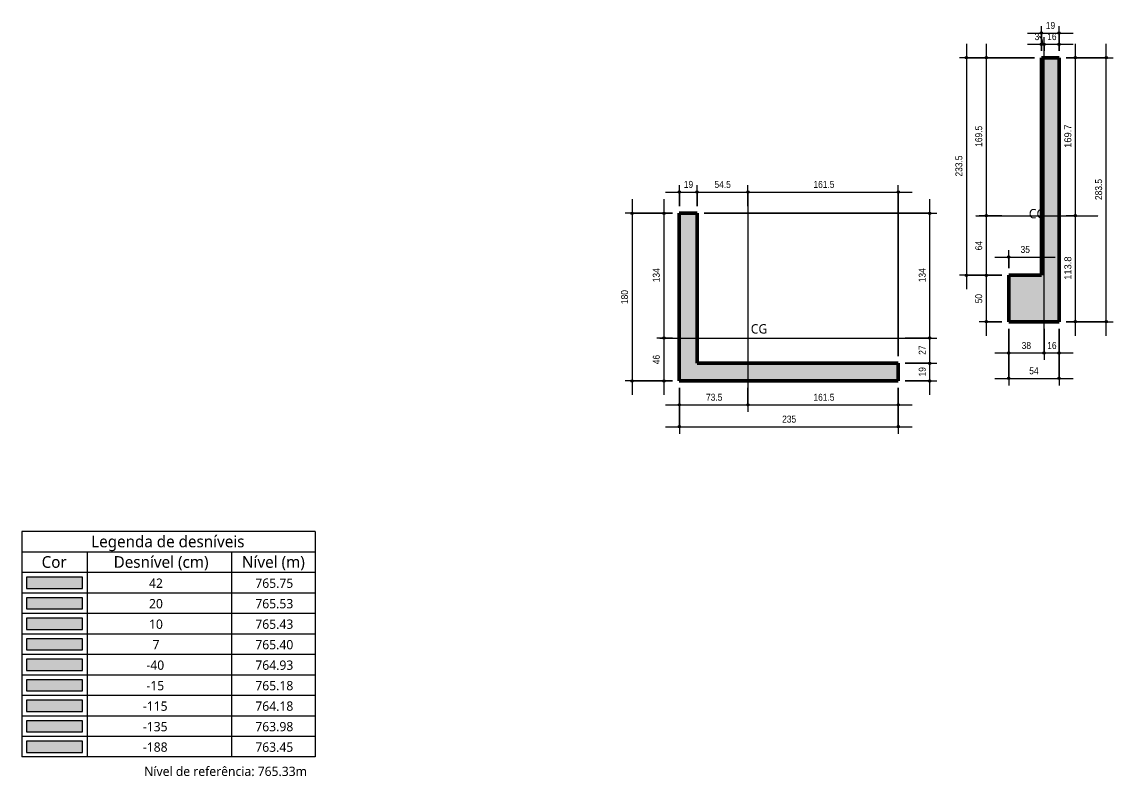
# Model space of a CAD drawing. Header units: centimetres. Extents: x -2136 to 34701, y -1430 to 84208.
# Drawn here: x 25120 to 26291, y -98 to 712 of the extents above; entities that cross this region are included whole.
import ezdxf

# ---------------------------------------------------------------- set-up
doc = ezdxf.new("R2010")
doc.units = ezdxf.units.CM
doc.linetypes.add('Hidden 1_5', pattern=[0.22, 0.15, -0.07])
for name, color, linetype, lineweight in [('A-ANNO-DIMS', 7, 'Continuous', 9), ('A-ANNO-DIMS-50', 7, 'Continuous', 9), ('A-DETL', 7, 'Continuous', 18), ('A-DETL-GENF', 7, 'Continuous', 18), ('A-DETL-IDEN', 7, 'Continuous', 9), ('A-DETL-THIN', 7, 'Continuous', 18), ('G-ANNO-TEXT', 7, 'Continuous', 9), ('S-COLS', 7, 'Continuous', 18)]:
    doc.layers.add(name, color=color, linetype=linetype, lineweight=lineweight)
doc.styles.add('Fira Sans_2', font='FiraSans-Regular.ttf', dxfattribs={"width": 0.9, "height": 7.5})
doc.styles.add('Fira Sans_3', font='FiraSans-Regular.ttf', dxfattribs={"height": 7.5})
doc.styles.add('Gadugi_1', font='gadugi.ttf', dxfattribs={"height": 10})
doc.styles.add('Gadugi_4', font='gadugi.ttf', dxfattribs={"height": 12.5})
doc.dimstyles.new('PED_R80_1_5mm_ACIMA_As_ESQ__DEC_R00', dxfattribs={"dimscale": 30.48, "dimtxt": 10.229846, "dimasz": 0.328084, "dimexe": 0.246063, "dimexo": 0.246063, "dimgap": 0.049213, "dimtad": 1, "dimdec": 1, "dimrnd": 0.1, "dimdsep": 46, "dimtxsty": 'Fira Sans_3', "dimblk1": 'DOTSMALL', "dimblk2": 'DOTSMALL', "dimsah": 1, "dimcen": 0.09, "dimdle": 0.492126, "dimazin": 0, "dimtfac": 1, "dimtdec": 4, "dimtix": 1, "dimtmove": 0, "dimatfit": 3, "dimfxl": 1, "dimtvp": 1, "dimtolj": 1, "dimtzin": 0, "dimarcsym": 2})
doc.dimstyles.new('PED_R80_1_5mm_ACIMA_As_ESQ__R00_1', dxfattribs={"dimscale": 30.48, "dimtxt": 10.229846, "dimasz": 0.328084, "dimexe": 0.246063, "dimexo": 0.246063, "dimgap": 0.049213, "dimtad": 1, "dimdec": 1, "dimrnd": 0.5, "dimdsep": 46, "dimtxsty": 'Fira Sans_2', "dimblk1": 'DOTSMALL', "dimblk2": 'DOTSMALL', "dimsah": 1, "dimcen": 0.09, "dimdle": 0.492126, "dimazin": 0, "dimtfac": 1, "dimtdec": 4, "dimtix": 1, "dimtmove": 1, "dimatfit": 3, "dimfxl": 1, "dimtvp": 1, "dimtolj": 1, "dimtzin": 0, "dimarcsym": 2})
doc.dimstyles.new('PED_R80_1_5mm_ACIMA_As_ESQ__R00_4', dxfattribs={"dimscale": 30.48, "dimtxt": 10.229846, "dimasz": 0.328084, "dimexe": 0.246063, "dimexo": 0.246063, "dimgap": 0.049213, "dimtad": 1, "dimdec": 1, "dimrnd": 0.5, "dimdsep": 46, "dimtxsty": 'Fira Sans_2', "dimblk1": 'DOTSMALL', "dimblk2": 'DOTSMALL', "dimsah": 1, "dimcen": 0.09, "dimdle": 0.492126, "dimazin": 0, "dimtfac": 1, "dimtdec": 4, "dimtix": 1, "dimtmove": 0, "dimatfit": 3, "dimfxl": 1, "dimtvp": 1, "dimtolj": 1, "dimtzin": 0, "dimarcsym": 2})

# ---------------------------------------------------------------- blocks, each defined once
blk = doc.blocks.new('DIMBLOCK719-DT001 K - DETALHE P3')
at = {"layer": 'A-ANNO-DIMS-50', "true_color": 0x000032}
h = blk.add_hatch(color=178, dxfattribs=at)
edge = h.paths.add_edge_path(flags=0)
edge.add_arc((25774.6, 506.8), 1.25, 0, 360)
h = blk.add_hatch(color=178, dxfattribs=at)
edge = h.paths.add_edge_path(flags=0)
edge.add_arc((25774.6, 326.8), 1.25, 0, 360)
at = {"layer": 'A-ANNO-DIMS-50', "color": 178, "true_color": 0x000032}
for p, q in [((25774.6, 521.8), (25774.6, 311.8)), ((25817.8, 506.8), (25767.1, 506.8)), ((25774.6, 506.8), (25817.8, 506.8)), ((25817.8, 326.8), (25767.1, 326.8)), ((25774.6, 326.8), (25817.8, 326.8))]:
    blk.add_line(p, q, dxfattribs=at)
for centre in [(25774.6, 506.8), (25774.6, 326.8)]:
    blk.add_circle(centre, 1.25, dxfattribs=at)
at = {"layer": 'A-ANNO-DIMS-50', "color": 0, "insert": (25762.7, 409.3), "char_height": 7.5, "width": 17.784, "attachment_point": 1, "rotation": 90, "line_spacing_factor": 1.049215, "style": 'Fira Sans_2'}
blk.add_mtext('180', dxfattribs=at)
blk = doc.blocks.new('_DotSmall')
at = {"color": 0, "linetype": 'ByBlock', "const_width": 0.5}
blk.add_lwpolyline([(-0.0625, 0, 1), (0.0625, 0, 1)], format="xyb", close=True, dxfattribs=at)
blk = doc.blocks.new('DIMBLOCK720-DT001 K - DETALHE P3')
at = {"layer": 'A-ANNO-DIMS-50', "true_color": 0x000032}
h = blk.add_hatch(color=178, dxfattribs=at)
edge = h.paths.add_edge_path(flags=0)
edge.add_arc((25808.7, 506.8), 1.25, 0, 360)
h = blk.add_hatch(color=178, dxfattribs=at)
edge = h.paths.add_edge_path(flags=0)
edge.add_arc((25808.7, 372.8), 1.25, 0, 360)
at = {"layer": 'A-ANNO-DIMS-50', "color": 178, "true_color": 0x000032}
for p, q in [((25808.7, 521.8), (25808.7, 372.8)), ((25817.8, 506.8), (25801.2, 506.8)), ((25808.7, 506.8), (25817.8, 506.8)), ((25817.8, 372.8), (25801.2, 372.8)), ((25808.7, 372.8), (25817.8, 372.8))]:
    blk.add_line(p, q, dxfattribs=at)
for centre in [(25808.7, 506.8), (25808.7, 372.8)]:
    blk.add_circle(centre, 1.25, dxfattribs=at)
at = {"layer": 'A-ANNO-DIMS-50', "color": 0, "insert": (25796.8, 432.7), "char_height": 7.5, "width": 16.997, "attachment_point": 1, "rotation": 90, "line_spacing_factor": 1.049215, "style": 'Fira Sans_2'}
blk.add_mtext('134', dxfattribs=at)
blk = doc.blocks.new('DIMBLOCK721-DT001 K - DETALHE P3')
at = {"layer": 'A-ANNO-DIMS-50', "true_color": 0x000032}
h = blk.add_hatch(color=178, dxfattribs=at)
edge = h.paths.add_edge_path(flags=0)
edge.add_arc((25808.7, 372.8), 1.25, 0, 360)
h = blk.add_hatch(color=178, dxfattribs=at)
edge = h.paths.add_edge_path(flags=0)
edge.add_arc((25808.7, 326.8), 1.25, 0, 360)
at = {"layer": 'A-ANNO-DIMS-50', "color": 178, "true_color": 0x000032}
for p, q in [((25817.8, 372.8), (25801.2, 372.8)), ((25808.7, 372.8), (25808.7, 311.8)), ((25808.7, 372.8), (25817.8, 372.8)), ((25817.8, 326.8), (25801.2, 326.8)), ((25808.7, 326.8), (25817.8, 326.8))]:
    blk.add_line(p, q, dxfattribs=at)
for centre in [(25808.7, 372.8), (25808.7, 326.8)]:
    blk.add_circle(centre, 1.25, dxfattribs=at)
at = {"layer": 'A-ANNO-DIMS-50', "color": 0, "insert": (25796.8, 344.7), "char_height": 7.5, "width": 12.276, "attachment_point": 1, "rotation": 90, "line_spacing_factor": 1.049215, "style": 'Fira Sans_2'}
blk.add_mtext('46', dxfattribs=at)
blk = doc.blocks.new('DIMBLOCK722-DT001 K - DETALHE P3')
at = {"layer": 'A-ANNO-DIMS-50', "true_color": 0x000032}
h = blk.add_hatch(color=178, dxfattribs=at)
edge = h.paths.add_edge_path(flags=0)
edge.add_arc((25825.3, 277.6), 1.25, 0, 360)
h = blk.add_hatch(color=178, dxfattribs=at)
edge = h.paths.add_edge_path(flags=0)
edge.add_arc((26060.3, 277.6), 1.25, 0, 360)
at = {"layer": 'A-ANNO-DIMS-50', "color": 178, "true_color": 0x000032}
for p, q in [((25825.3, 319.3), (25825.3, 270.1)), ((25825.3, 277.6), (25825.3, 319.3)), ((26060.3, 319.3), (26060.3, 270.1)), ((26060.3, 277.6), (26060.3, 319.3)), ((25810.3, 277.6), (26075.3, 277.6))]:
    blk.add_line(p, q, dxfattribs=at)
for centre in [(25825.3, 277.6), (26060.3, 277.6)]:
    blk.add_circle(centre, 1.25, dxfattribs=at)
at = {"layer": 'A-ANNO-DIMS-50', "color": 0, "insert": (25935.6, 289.5), "char_height": 7.5, "width": 17.312, "attachment_point": 1, "line_spacing_factor": 1.049215, "style": 'Fira Sans_2'}
blk.add_mtext('235', dxfattribs=at)
blk = doc.blocks.new('DIMBLOCK723-DT001 K - DETALHE P3')
at = {"layer": 'A-ANNO-DIMS-50', "true_color": 0x000032}
h = blk.add_hatch(color=178, dxfattribs=at)
edge = h.paths.add_edge_path(flags=0)
edge.add_arc((25825.3, 301.1), 1.25, 0, 360)
h = blk.add_hatch(color=178, dxfattribs=at)
edge = h.paths.add_edge_path(flags=0)
edge.add_arc((25898.9, 301.1), 1.25, 0, 360)
at = {"layer": 'A-ANNO-DIMS-50', "color": 178, "true_color": 0x000032}
for p, q in [((25825.3, 319.3), (25825.3, 293.6)), ((25825.3, 301.1), (25825.3, 319.3)), ((25898.9, 319.3), (25898.9, 293.6)), ((25898.9, 301.1), (25898.9, 319.3)), ((25810.3, 301.1), (25898.9, 301.1))]:
    blk.add_line(p, q, dxfattribs=at)
for centre in [(25825.3, 301.1), (25898.9, 301.1)]:
    blk.add_circle(centre, 1.25, dxfattribs=at)
at = {"layer": 'A-ANNO-DIMS-50', "color": 0, "insert": (25853.9, 313), "char_height": 7.5, "width": 19.673, "attachment_point": 1, "line_spacing_factor": 1.049215, "style": 'Fira Sans_2'}
blk.add_mtext('73.5', dxfattribs=at)
blk = doc.blocks.new('DIMBLOCK724-DT001 K - DETALHE P3')
at = {"layer": 'A-ANNO-DIMS-50', "true_color": 0x000032}
h = blk.add_hatch(color=178, dxfattribs=at)
edge = h.paths.add_edge_path(flags=0)
edge.add_arc((25898.9, 301.1), 1.25, 0, 360)
h = blk.add_hatch(color=178, dxfattribs=at)
edge = h.paths.add_edge_path(flags=0)
edge.add_arc((26060.3, 301.1), 1.25, 0, 360)
at = {"layer": 'A-ANNO-DIMS-50', "color": 178, "true_color": 0x000032}
for p, q in [((25898.9, 319.3), (25898.9, 293.6)), ((25898.9, 301.1), (25898.9, 319.3)), ((26060.3, 319.3), (26060.3, 293.6)), ((26060.3, 301.1), (26060.3, 319.3)), ((25898.9, 301.1), (26075.3, 301.1))]:
    blk.add_line(p, q, dxfattribs=at)
for centre in [(25898.9, 301.1), (26060.3, 301.1)]:
    blk.add_circle(centre, 1.25, dxfattribs=at)
at = {"layer": 'A-ANNO-DIMS-50', "color": 0, "insert": (25969.2, 313), "char_height": 7.5, "width": 24.866, "attachment_point": 1, "line_spacing_factor": 1.049215, "style": 'Fira Sans_2'}
blk.add_mtext('161.5', dxfattribs=at)
blk = doc.blocks.new('DIMBLOCK725-DT001 K - DETALHE P3')
at = {"layer": 'A-ANNO-DIMS-50', "true_color": 0x000032}
h = blk.add_hatch(color=178, dxfattribs=at)
edge = h.paths.add_edge_path(flags=0)
edge.add_arc((25825.3, 529.6), 1.25, 0, 360)
h = blk.add_hatch(color=178, dxfattribs=at)
edge = h.paths.add_edge_path(flags=0)
edge.add_arc((25844.3, 529.6), 1.25, 0, 360)
at = {"layer": 'A-ANNO-DIMS-50', "color": 178, "true_color": 0x000032}
for p, q in [((25810.3, 529.6), (25844.3, 529.6)), ((25825.3, 514.3), (25825.3, 537.1)), ((25825.3, 529.6), (25825.3, 514.3)), ((25844.3, 514.3), (25844.3, 537.1)), ((25844.3, 529.6), (25844.3, 514.3))]:
    blk.add_line(p, q, dxfattribs=at)
for centre in [(25825.3, 529.6), (25844.3, 529.6)]:
    blk.add_circle(centre, 1.25, dxfattribs=at)
at = {"layer": 'A-ANNO-DIMS-50', "color": 0, "insert": (25830.1, 541.5), "char_height": 7.5, "width": 11.174, "attachment_point": 1, "line_spacing_factor": 1.049215, "style": 'Fira Sans_2'}
blk.add_mtext('19', dxfattribs=at)
blk = doc.blocks.new('DIMBLOCK726-DT001 K - DETALHE P3')
at = {"layer": 'A-ANNO-DIMS-50', "true_color": 0x000032}
h = blk.add_hatch(color=178, dxfattribs=at)
edge = h.paths.add_edge_path(flags=0)
edge.add_arc((25844.3, 529.6), 1.25, 0, 360)
h = blk.add_hatch(color=178, dxfattribs=at)
edge = h.paths.add_edge_path(flags=0)
edge.add_arc((25898.9, 529.6), 1.25, 0, 360)
at = {"layer": 'A-ANNO-DIMS-50', "color": 178, "true_color": 0x000032}
for p, q in [((25844.3, 514.3), (25844.3, 537.1)), ((25844.3, 529.6), (25898.9, 529.6)), ((25844.3, 529.6), (25844.3, 514.3)), ((25898.9, 514.3), (25898.9, 537.1)), ((25898.9, 529.6), (25898.9, 514.3))]:
    blk.add_line(p, q, dxfattribs=at)
for centre in [(25844.3, 529.6), (25898.9, 529.6)]:
    blk.add_circle(centre, 1.25, dxfattribs=at)
at = {"layer": 'A-ANNO-DIMS-50', "color": 0, "insert": (25863, 541.5), "char_height": 7.5, "width": 20.617, "attachment_point": 1, "line_spacing_factor": 1.049215, "style": 'Fira Sans_2'}
blk.add_mtext('54.5', dxfattribs=at)
blk = doc.blocks.new('DIMBLOCK727-DT001 K - DETALHE P3')
at = {"layer": 'A-ANNO-DIMS-50', "true_color": 0x000032}
h = blk.add_hatch(color=178, dxfattribs=at)
edge = h.paths.add_edge_path(flags=0)
edge.add_arc((25898.9, 529.6), 1.25, 0, 360)
h = blk.add_hatch(color=178, dxfattribs=at)
edge = h.paths.add_edge_path(flags=0)
edge.add_arc((26060.3, 529.6), 1.25, 0, 360)
at = {"layer": 'A-ANNO-DIMS-50', "color": 178, "true_color": 0x000032}
for p, q in [((25898.9, 514.3), (25898.9, 537.1)), ((25898.9, 529.6), (26075.3, 529.6)), ((25898.9, 529.6), (25898.9, 514.3)), ((26060.3, 353.3), (26060.3, 537.1)), ((26060.3, 529.6), (26060.3, 353.3))]:
    blk.add_line(p, q, dxfattribs=at)
for centre in [(25898.9, 529.6), (26060.3, 529.6)]:
    blk.add_circle(centre, 1.25, dxfattribs=at)
at = {"layer": 'A-ANNO-DIMS-50', "color": 0, "insert": (25969.2, 541.5), "char_height": 7.5, "width": 24.866, "attachment_point": 1, "line_spacing_factor": 1.049215, "style": 'Fira Sans_2'}
blk.add_mtext('161.5', dxfattribs=at)
blk = doc.blocks.new('DIMBLOCK728-DT001 K - DETALHE P3')
at = {"layer": 'A-ANNO-DIMS-50', "true_color": 0x000032}
h = blk.add_hatch(color=178, dxfattribs=at)
edge = h.paths.add_edge_path(flags=0)
edge.add_arc((26094.1, 345.8), 1.25, 0, 360)
h = blk.add_hatch(color=178, dxfattribs=at)
edge = h.paths.add_edge_path(flags=0)
edge.add_arc((26094.1, 326.8), 1.25, 0, 360)
at = {"layer": 'A-ANNO-DIMS-50', "color": 178, "true_color": 0x000032}
for p, q in [((26067.8, 345.8), (26101.6, 345.8)), ((26094.1, 345.8), (26067.8, 345.8)), ((26094.1, 311.8), (26094.1, 345.8)), ((26067.8, 326.8), (26101.6, 326.8)), ((26094.1, 326.8), (26067.8, 326.8))]:
    blk.add_line(p, q, dxfattribs=at)
for centre in [(26094.1, 345.8), (26094.1, 326.8)]:
    blk.add_circle(centre, 1.25, dxfattribs=at)
at = {"layer": 'A-ANNO-DIMS-50', "color": 0, "insert": (26082.2, 331.6), "char_height": 7.5, "width": 11.174, "attachment_point": 1, "rotation": 90, "line_spacing_factor": 1.049215, "style": 'Fira Sans_2'}
blk.add_mtext('19', dxfattribs=at)
blk = doc.blocks.new('DIMBLOCK729-DT001 K - DETALHE P3')
at = {"layer": 'A-ANNO-DIMS-50', "true_color": 0x000032}
h = blk.add_hatch(color=178, dxfattribs=at)
edge = h.paths.add_edge_path(flags=0)
edge.add_arc((26094.1, 372.8), 1.25, 0, 360)
h = blk.add_hatch(color=178, dxfattribs=at)
edge = h.paths.add_edge_path(flags=0)
edge.add_arc((26094.1, 345.8), 1.25, 0, 360)
at = {"layer": 'A-ANNO-DIMS-50', "color": 178, "true_color": 0x000032}
for p, q in [((26067.8, 372.8), (26101.6, 372.8)), ((26094.1, 372.8), (26067.8, 372.8)), ((26094.1, 345.8), (26094.1, 372.8)), ((26067.8, 345.8), (26101.6, 345.8)), ((26094.1, 345.8), (26067.8, 345.8))]:
    blk.add_line(p, q, dxfattribs=at)
for centre in [(26094.1, 372.8), (26094.1, 345.8)]:
    blk.add_circle(centre, 1.25, dxfattribs=at)
at = {"layer": 'A-ANNO-DIMS-50', "color": 0, "insert": (26082.2, 354.8), "char_height": 7.5, "width": 10.859, "attachment_point": 1, "rotation": 90, "line_spacing_factor": 1.049215, "style": 'Fira Sans_2'}
blk.add_mtext('27', dxfattribs=at)
blk = doc.blocks.new('DIMBLOCK730-DT001 K - DETALHE P3')
at = {"layer": 'A-ANNO-DIMS-50', "true_color": 0x000032}
h = blk.add_hatch(color=178, dxfattribs=at)
edge = h.paths.add_edge_path(flags=0)
edge.add_arc((26094.1, 506.8), 1.25, 0, 360)
h = blk.add_hatch(color=178, dxfattribs=at)
edge = h.paths.add_edge_path(flags=0)
edge.add_arc((26094.1, 372.8), 1.25, 0, 360)
at = {"layer": 'A-ANNO-DIMS-50', "color": 178, "true_color": 0x000032}
for p, q in [((26094.1, 372.8), (26094.1, 521.8)), ((25851.8, 506.8), (26101.6, 506.8)), ((26094.1, 506.8), (25851.8, 506.8)), ((26067.8, 372.8), (26101.6, 372.8)), ((26094.1, 372.8), (26067.8, 372.8))]:
    blk.add_line(p, q, dxfattribs=at)
for centre in [(26094.1, 506.8), (26094.1, 372.8)]:
    blk.add_circle(centre, 1.25, dxfattribs=at)
at = {"layer": 'A-ANNO-DIMS-50', "color": 0, "insert": (26082.2, 432.7), "char_height": 7.5, "width": 16.997, "attachment_point": 1, "rotation": 90, "line_spacing_factor": 1.049215, "style": 'Fira Sans_2'}
blk.add_mtext('134', dxfattribs=at)
blk = doc.blocks.new('DIMBLOCK731-DT002 K - DETALHE P4')
at = {"layer": 'A-ANNO-DIMS-50', "true_color": 0x000032}
h = blk.add_hatch(color=178, dxfattribs=at)
edge = h.paths.add_edge_path(flags=0)
edge.add_arc((26178.8, 329.5), 1.25, 0, 360)
h = blk.add_hatch(color=178, dxfattribs=at)
edge = h.paths.add_edge_path(flags=0)
edge.add_arc((26232.8, 329.5), 1.25, 0, 360)
at = {"layer": 'A-ANNO-DIMS-50', "color": 178, "true_color": 0x000032}
for p, q in [((26178.8, 382.8), (26178.8, 322)), ((26178.8, 329.5), (26178.8, 382.8)), ((26232.8, 382.8), (26232.8, 322)), ((26232.8, 329.5), (26232.8, 382.8)), ((26163.8, 329.5), (26247.8, 329.5))]:
    blk.add_line(p, q, dxfattribs=at)
for centre in [(26178.8, 329.5), (26232.8, 329.5)]:
    blk.add_circle(centre, 1.25, dxfattribs=at)
at = {"layer": 'A-ANNO-DIMS-50', "color": 0, "insert": (26200.8, 341.4), "char_height": 7.5, "width": 11.961, "attachment_point": 1, "line_spacing_factor": 1.049215, "style": 'Fira Sans_2'}
blk.add_mtext('54', dxfattribs=at)
blk = doc.blocks.new('DIMBLOCK732-DT002 K - DETALHE P4')
at = {"layer": 'A-ANNO-DIMS-50', "true_color": 0x000032}
h = blk.add_hatch(color=178, dxfattribs=at)
edge = h.paths.add_edge_path(flags=0)
edge.add_arc((26178.8, 356.8), 1.25, 0, 360)
h = blk.add_hatch(color=178, dxfattribs=at)
edge = h.paths.add_edge_path(flags=0)
edge.add_arc((26216.7, 356.8), 1.25, 0, 360)
at = {"layer": 'A-ANNO-DIMS-50', "color": 178, "true_color": 0x000032}
for p, q in [((26178.8, 382.8), (26178.8, 349.3)), ((26178.8, 356.8), (26178.8, 382.8)), ((26216.7, 382.8), (26216.7, 349.3)), ((26216.7, 356.8), (26216.7, 382.8)), ((26163.8, 356.8), (26216.7, 356.8))]:
    blk.add_line(p, q, dxfattribs=at)
for centre in [(26178.8, 356.8), (26216.7, 356.8)]:
    blk.add_circle(centre, 1.25, dxfattribs=at)
at = {"layer": 'A-ANNO-DIMS-50', "color": 0, "insert": (26192.7, 368.6), "char_height": 7.5, "width": 12.118, "attachment_point": 1, "line_spacing_factor": 1.049215, "style": 'Fira Sans_2'}
blk.add_mtext('38', dxfattribs=at)
blk = doc.blocks.new('DIMBLOCK733-DT002 K - DETALHE P4')
at = {"layer": 'A-ANNO-DIMS-50', "true_color": 0x000032}
h = blk.add_hatch(color=178, dxfattribs=at)
edge = h.paths.add_edge_path(flags=0)
edge.add_arc((26216.7, 356.8), 1.25, 0, 360)
h = blk.add_hatch(color=178, dxfattribs=at)
edge = h.paths.add_edge_path(flags=0)
edge.add_arc((26232.8, 356.8), 1.25, 0, 360)
at = {"layer": 'A-ANNO-DIMS-50', "color": 178, "true_color": 0x000032}
for p, q in [((26216.7, 382.8), (26216.7, 349.3)), ((26216.7, 356.8), (26216.7, 382.8)), ((26232.8, 382.8), (26232.8, 349.3)), ((26232.8, 356.8), (26232.8, 382.8)), ((26216.7, 356.8), (26247.8, 356.8))]:
    blk.add_line(p, q, dxfattribs=at)
for centre in [(26216.7, 356.8), (26232.8, 356.8)]:
    blk.add_circle(centre, 1.25, dxfattribs=at)
at = {"layer": 'A-ANNO-DIMS-50', "color": 0, "insert": (26220.1, 368.6), "char_height": 7.5, "width": 11.174, "attachment_point": 1, "line_spacing_factor": 1.049215, "style": 'Fira Sans_2'}
blk.add_mtext('16', dxfattribs=at)
blk = doc.blocks.new('DIMBLOCK734-DT002 K - DETALHE P4')
at = {"layer": 'A-ANNO-DIMS-50', "true_color": 0x000032}
h = blk.add_hatch(color=178, dxfattribs=at)
edge = h.paths.add_edge_path(flags=0)
edge.add_arc((26283.4, 673.8), 1.25, 0, 360)
h = blk.add_hatch(color=178, dxfattribs=at)
edge = h.paths.add_edge_path(flags=0)
edge.add_arc((26283.4, 390.3), 1.25, 0, 360)
at = {"layer": 'A-ANNO-DIMS-50', "color": 178, "true_color": 0x000032}
for p, q in [((26283.4, 375.3), (26283.4, 688.8)), ((26240.3, 673.8), (26290.9, 673.8)), ((26283.4, 673.8), (26240.3, 673.8)), ((26240.3, 390.3), (26290.9, 390.3)), ((26283.4, 390.3), (26240.3, 390.3))]:
    blk.add_line(p, q, dxfattribs=at)
for centre in [(26283.4, 673.8), (26283.4, 390.3)]:
    blk.add_circle(centre, 1.25, dxfattribs=at)
at = {"layer": 'A-ANNO-DIMS-50', "color": 0, "insert": (26271.5, 521), "char_height": 7.5, "width": 26.44, "attachment_point": 1, "rotation": 90, "line_spacing_factor": 1.049215, "style": 'Fira Sans_2'}
blk.add_mtext('283.5', dxfattribs=at)
blk = doc.blocks.new('DIMBLOCK735-DT002 K - DETALHE P4')
at = {"layer": 'A-ANNO-DIMS-50'}
h = blk.add_hatch(color=256, dxfattribs=at)
edge = h.paths.add_edge_path(flags=0)
edge.add_arc((26250.4, 504.1), 1.25, 0, 360)
h = blk.add_hatch(color=256, dxfattribs=at)
edge = h.paths.add_edge_path(flags=0)
edge.add_arc((26250.4, 390.3), 1.25, 0, 360)
for p, q in [((26240.3, 504.1), (26257.9, 504.1)), ((26250.4, 504.1), (26240.3, 504.1)), ((26250.4, 375.3), (26250.4, 504.1)), ((26240.3, 390.3), (26257.9, 390.3)), ((26250.4, 390.3), (26240.3, 390.3))]:
    blk.add_line(p, q, dxfattribs=at)
for centre in [(26250.4, 504.1), (26250.4, 390.3)]:
    blk.add_circle(centre, 1.25, dxfattribs=at)
at = {"layer": 'A-ANNO-DIMS-50', "color": 0, "insert": (26238.5, 435.3), "char_height": 7.5, "width": 28.329, "attachment_point": 1, "rotation": 90, "line_spacing_factor": 1.049215, "style": 'Fira Sans_3'}
blk.add_mtext('113.8', dxfattribs=at)
blk = doc.blocks.new('DIMBLOCK736-DT002 K - DETALHE P4')
at = {"layer": 'A-ANNO-DIMS-50'}
h = blk.add_hatch(color=256, dxfattribs=at)
edge = h.paths.add_edge_path(flags=0)
edge.add_arc((26250.4, 673.8), 1.25, 0, 360)
h = blk.add_hatch(color=256, dxfattribs=at)
edge = h.paths.add_edge_path(flags=0)
edge.add_arc((26250.4, 504.1), 1.25, 0, 360)
for p, q in [((26250.4, 504.1), (26250.4, 688.8)), ((26240.3, 673.8), (26257.9, 673.8)), ((26250.4, 673.8), (26240.3, 673.8)), ((26240.3, 504.1), (26257.9, 504.1)), ((26250.4, 504.1), (26240.3, 504.1))]:
    blk.add_line(p, q, dxfattribs=at)
for centre in [(26250.4, 673.8), (26250.4, 504.1)]:
    blk.add_circle(centre, 1.25, dxfattribs=at)
at = {"layer": 'A-ANNO-DIMS-50', "color": 0, "insert": (26238.5, 577), "char_height": 7.5, "width": 28.486, "attachment_point": 1, "rotation": 90, "line_spacing_factor": 1.049215, "style": 'Fira Sans_3'}
blk.add_mtext('169.7', dxfattribs=at)
blk = doc.blocks.new('DIMBLOCK737-DT002 K - DETALHE P4')
at = {"layer": 'A-ANNO-DIMS-50', "true_color": 0x000032}
h = blk.add_hatch(color=178, dxfattribs=at)
edge = h.paths.add_edge_path(flags=0)
edge.add_arc((26154.7, 673.8), 1.25, 0, 360)
h = blk.add_hatch(color=178, dxfattribs=at)
edge = h.paths.add_edge_path(flags=0)
edge.add_arc((26154.7, 504.1), 1.25, 0, 360)
at = {"layer": 'A-ANNO-DIMS-50', "color": 178, "true_color": 0x000032}
for p, q in [((26154.7, 688.8), (26154.7, 504.1)), ((26206.3, 673.8), (26147.2, 673.8)), ((26154.7, 673.8), (26206.3, 673.8)), ((26171.3, 504.1), (26147.2, 504.1)), ((26154.7, 504.1), (26171.3, 504.1))]:
    blk.add_line(p, q, dxfattribs=at)
for centre in [(26154.7, 673.8), (26154.7, 504.1)]:
    blk.add_circle(centre, 1.25, dxfattribs=at)
at = {"layer": 'A-ANNO-DIMS-50', "color": 0, "insert": (26142.8, 578.1), "char_height": 7.5, "width": 25.968, "attachment_point": 1, "rotation": 90, "line_spacing_factor": 1.049215, "style": 'Fira Sans_2'}
blk.add_mtext('169.5', dxfattribs=at)
blk = doc.blocks.new('DIMBLOCK738-DT002 K - DETALHE P4')
at = {"layer": 'A-ANNO-DIMS-50', "true_color": 0x000032}
h = blk.add_hatch(color=178, dxfattribs=at)
edge = h.paths.add_edge_path(flags=0)
edge.add_arc((26154.7, 504.1), 1.25, 0, 360)
h = blk.add_hatch(color=178, dxfattribs=at)
edge = h.paths.add_edge_path(flags=0)
edge.add_arc((26154.7, 440.3), 1.25, 0, 360)
at = {"layer": 'A-ANNO-DIMS-50', "color": 178, "true_color": 0x000032}
for p, q in [((26171.3, 504.1), (26147.2, 504.1)), ((26154.7, 504.1), (26154.7, 440.3)), ((26154.7, 504.1), (26171.3, 504.1)), ((26171.3, 440.3), (26147.2, 440.3)), ((26154.7, 440.3), (26171.3, 440.3))]:
    blk.add_line(p, q, dxfattribs=at)
for centre in [(26154.7, 504.1), (26154.7, 440.3)]:
    blk.add_circle(centre, 1.25, dxfattribs=at)
at = {"layer": 'A-ANNO-DIMS-50', "color": 0, "insert": (26142.8, 467), "char_height": 7.5, "width": 12.276, "attachment_point": 1, "rotation": 90, "line_spacing_factor": 1.049215, "style": 'Fira Sans_2'}
blk.add_mtext('64', dxfattribs=at)
blk = doc.blocks.new('DIMBLOCK739-DT002 K - DETALHE P4')
at = {"layer": 'A-ANNO-DIMS-50', "true_color": 0x000032}
h = blk.add_hatch(color=178, dxfattribs=at)
edge = h.paths.add_edge_path(flags=0)
edge.add_arc((26154.7, 440.3), 1.25, 0, 360)
h = blk.add_hatch(color=178, dxfattribs=at)
edge = h.paths.add_edge_path(flags=0)
edge.add_arc((26154.7, 390.3), 1.25, 0, 360)
at = {"layer": 'A-ANNO-DIMS-50', "color": 178, "true_color": 0x000032}
for p, q in [((26171.3, 440.3), (26147.2, 440.3)), ((26154.7, 440.3), (26154.7, 375.3)), ((26154.7, 440.3), (26171.3, 440.3)), ((26171.3, 390.3), (26147.2, 390.3)), ((26154.7, 390.3), (26171.3, 390.3))]:
    blk.add_line(p, q, dxfattribs=at)
for centre in [(26154.7, 440.3), (26154.7, 390.3)]:
    blk.add_circle(centre, 1.25, dxfattribs=at)
at = {"layer": 'A-ANNO-DIMS-50', "color": 0, "insert": (26142.8, 410.1), "char_height": 7.5, "width": 12.276, "attachment_point": 1, "rotation": 90, "line_spacing_factor": 1.049215, "style": 'Fira Sans_2'}
blk.add_mtext('50', dxfattribs=at)
blk = doc.blocks.new('DIMBLOCK740-DT002 K - DETALHE P4')
at = {"layer": 'A-ANNO-DIMS-50', "true_color": 0x000032}
h = blk.add_hatch(color=178, dxfattribs=at)
edge = h.paths.add_edge_path(flags=0)
edge.add_arc((26213.8, 688.3), 1.25, 0, 360)
h = blk.add_hatch(color=178, dxfattribs=at)
edge = h.paths.add_edge_path(flags=0)
edge.add_arc((26216.7, 688.3), 1.25, 0, 360)
at = {"layer": 'A-ANNO-DIMS-50', "color": 178, "true_color": 0x000032}
for p, q in [((26213.8, 681.3), (26213.8, 695.8)), ((26216.7, 681.3), (26216.7, 695.8)), ((26198.8, 688.3), (26216.7, 688.3)), ((26213.8, 688.3), (26213.8, 681.3)), ((26216.7, 688.3), (26216.7, 681.3))]:
    blk.add_line(p, q, dxfattribs=at)
for centre in [(26213.8, 688.3), (26216.7, 688.3)]:
    blk.add_circle(centre, 1.25, dxfattribs=at)
blk.add_ellipse((26211.5, 688.3), major_axis=(0, 8.06), ratio=0.468645, start_param=4.712389, end_param=6.283185, dxfattribs=at)
at = {"layer": 'A-ANNO-DIMS-50', "color": 0, "insert": (26206.6, 700.2), "char_height": 7.5, "width": 5.823, "attachment_point": 1, "line_spacing_factor": 1.049215, "style": 'Fira Sans_2'}
blk.add_mtext('3', dxfattribs=at)
blk = doc.blocks.new('DIMBLOCK741-DT002 K - DETALHE P4')
at = {"layer": 'A-ANNO-DIMS-50', "true_color": 0x000032}
h = blk.add_hatch(color=178, dxfattribs=at)
edge = h.paths.add_edge_path(flags=0)
edge.add_arc((26216.7, 688.3), 1.25, 0, 360)
h = blk.add_hatch(color=178, dxfattribs=at)
edge = h.paths.add_edge_path(flags=0)
edge.add_arc((26232.8, 688.3), 1.25, 0, 360)
at = {"layer": 'A-ANNO-DIMS-50', "color": 178, "true_color": 0x000032}
for p, q in [((26216.7, 681.3), (26216.7, 695.8)), ((26232.8, 681.3), (26232.8, 695.8)), ((26216.7, 688.3), (26247.8, 688.3)), ((26216.7, 688.3), (26216.7, 681.3)), ((26232.8, 688.3), (26232.8, 681.3))]:
    blk.add_line(p, q, dxfattribs=at)
for centre in [(26216.7, 688.3), (26232.8, 688.3)]:
    blk.add_circle(centre, 1.25, dxfattribs=at)
at = {"layer": 'A-ANNO-DIMS-50', "color": 0, "insert": (26220.1, 700.2), "char_height": 7.5, "width": 11.174, "attachment_point": 1, "line_spacing_factor": 1.049215, "style": 'Fira Sans_2'}
blk.add_mtext('16', dxfattribs=at)
blk = doc.blocks.new('DIMBLOCK742-DT002 K - DETALHE P4')
at = {"layer": 'A-ANNO-DIMS-50', "true_color": 0x000032}
h = blk.add_hatch(color=178, dxfattribs=at)
edge = h.paths.add_edge_path(flags=0)
edge.add_arc((26213.8, 700.3), 1.25, 0, 360)
h = blk.add_hatch(color=178, dxfattribs=at)
edge = h.paths.add_edge_path(flags=0)
edge.add_arc((26232.8, 700.3), 1.25, 0, 360)
at = {"layer": 'A-ANNO-DIMS-50', "color": 178, "true_color": 0x000032}
for p, q in [((26213.8, 681.3), (26213.8, 707.8)), ((26232.8, 681.3), (26232.8, 707.8)), ((26198.8, 700.3), (26247.8, 700.3)), ((26213.8, 700.3), (26213.8, 681.3)), ((26232.8, 700.3), (26232.8, 681.3))]:
    blk.add_line(p, q, dxfattribs=at)
for centre in [(26213.8, 700.3), (26232.8, 700.3)]:
    blk.add_circle(centre, 1.25, dxfattribs=at)
at = {"layer": 'A-ANNO-DIMS-50', "color": 0, "insert": (26218.6, 712.2), "char_height": 7.5, "width": 11.174, "attachment_point": 1, "line_spacing_factor": 1.049215, "style": 'Fira Sans_2'}
blk.add_mtext('19', dxfattribs=at)
blk = doc.blocks.new('DIMBLOCK743-DT002 K - DETALHE P4')
at = {"layer": 'A-ANNO-DIMS-50', "true_color": 0x000032}
h = blk.add_hatch(color=178, dxfattribs=at)
edge = h.paths.add_edge_path(flags=0)
edge.add_arc((26178.8, 459.8), 1.25, 0, 360)
h = blk.add_hatch(color=178, dxfattribs=at)
edge = h.paths.add_edge_path(flags=0)
edge.add_arc((26213.8, 459.8), 1.25, 0, 360)
at = {"layer": 'A-ANNO-DIMS-50', "color": 178, "true_color": 0x000032}
for p, q in [((26163.8, 459.8), (26228.8, 459.8)), ((26178.8, 447.8), (26178.8, 467.3)), ((26178.8, 459.8), (26178.8, 447.8)), ((26213.8, 454.1), (26213.8, 467.3)), ((26213.8, 459.8), (26213.8, 454.1))]:
    blk.add_line(p, q, dxfattribs=at)
for centre in [(26178.8, 459.8), (26213.8, 459.8)]:
    blk.add_circle(centre, 1.25, dxfattribs=at)
at = {"layer": 'A-ANNO-DIMS-50', "color": 0, "insert": (26191.5, 471.7), "char_height": 7.5, "width": 11.646, "attachment_point": 1, "line_spacing_factor": 1.049215, "style": 'Fira Sans_2'}
blk.add_mtext('35', dxfattribs=at)
blk = doc.blocks.new('DIMBLOCK744-DT002 K - DETALHE P4')
at = {"layer": 'A-ANNO-DIMS-50', "true_color": 0x000032}
h = blk.add_hatch(color=178, dxfattribs=at)
edge = h.paths.add_edge_path(flags=0)
edge.add_arc((26133.4, 673.8), 1.25, 0, 360)
h = blk.add_hatch(color=178, dxfattribs=at)
edge = h.paths.add_edge_path(flags=0)
edge.add_arc((26133.4, 440.3), 1.25, 0, 360)
at = {"layer": 'A-ANNO-DIMS-50', "color": 178, "true_color": 0x000032}
for p, q in [((26133.4, 688.8), (26133.4, 425.3)), ((26206.3, 673.8), (26125.9, 673.8)), ((26133.4, 673.8), (26206.3, 673.8)), ((26171.3, 440.3), (26125.9, 440.3)), ((26133.4, 440.3), (26171.3, 440.3))]:
    blk.add_line(p, q, dxfattribs=at)
for centre in [(26133.4, 673.8), (26133.4, 440.3)]:
    blk.add_circle(centre, 1.25, dxfattribs=at)
at = {"layer": 'A-ANNO-DIMS-50', "color": 0, "insert": (26121.5, 546.2), "char_height": 7.5, "width": 25.968, "attachment_point": 1, "rotation": 90, "line_spacing_factor": 1.049215, "style": 'Fira Sans_2'}
blk.add_mtext('233.5', dxfattribs=at)

msp = doc.modelspace()

# ---------------------------------------------------------------- hatches: boundary and pattern name
at = {"layer": 'A-DETL-GENF', "true_color": 0x00bcb8}
msp.add_hatch(color=132, dxfattribs=at).paths.add_polyline_path([(25184.62, 104), (25184.62, 116), (25124.62, 116), (25124.62, 104)], flags=0)
at = {"layer": 'A-DETL-GENF', "true_color": 0xffccff}
msp.add_hatch(color=7, dxfattribs=at).paths.add_polyline_path([(25184.62, 82), (25184.62, 94), (25124.62, 94), (25124.62, 82)], flags=0)
at = {"layer": 'A-DETL-GENF', "true_color": 0xffffcc}
msp.add_hatch(color=7, dxfattribs=at).paths.add_polyline_path([(25184.62, 60), (25184.62, 72), (25124.62, 72), (25124.62, 60)], flags=0)
at = {"layer": 'A-DETL-GENF', "true_color": 0xa7d7e1}
msp.add_hatch(color=9, dxfattribs=at).paths.add_polyline_path([(25184.62, 38), (25184.62, 50), (25124.62, 50), (25124.62, 38)], flags=0)
at = {"layer": 'A-DETL-GENF', "true_color": 0xd9d9d9}
msp.add_hatch(color=254, dxfattribs=at).paths.add_polyline_path([(25184.62, 16), (25184.62, 28), (25124.62, 28), (25124.62, 16)], flags=0)
at = {"layer": 'A-DETL-GENF', "true_color": 0xfcd5b4}
msp.add_hatch(color=254, dxfattribs=at).paths.add_polyline_path([(25184.62, -6), (25184.62, 6), (25124.62, 6), (25124.62, -6)], flags=0)
at = {"layer": 'A-DETL-GENF', "true_color": 0xccffcc}
msp.add_hatch(color=254, dxfattribs=at).paths.add_polyline_path([(25184.62, -28), (25184.62, -16), (25124.62, -16), (25124.62, -28)], flags=0)
at = {"layer": 'A-DETL-GENF', "true_color": 0xb4bee6}
msp.add_hatch(color=9, dxfattribs=at).paths.add_polyline_path([(25184.62, -50), (25184.62, -38), (25124.62, -38), (25124.62, -50)], flags=0)
at = {"layer": 'A-DETL-GENF', "true_color": 0xe6b8b7}
msp.add_hatch(color=9, dxfattribs=at).paths.add_polyline_path([(25184.62, -72), (25184.62, -60), (25124.62, -60), (25124.62, -72)], flags=0)
at = {"layer": 'S-COLS', "true_color": 0xc0c0c0}
for points in [[(26178.8, 390.25), (26232.8, 390.25), (26232.8, 673.75), (26213.8, 673.75), (26213.8, 440.25), (26178.8, 440.25)], [(26060.27, 326.75), (26060.27, 345.75), (25844.27, 345.75), (25844.27, 506.75), (25825.27, 506.75), (25825.27, 326.75)]]:
    msp.add_hatch(color=9, dxfattribs=at).paths.add_polyline_path(points, flags=0)

# ---------------------------------------------------------------- linework, layer by layer
at = {"layer": 'A-DETL', "linetype": 'Hidden 1_5'}
for p, q in [((26216.71, 363.25), (26216.71, 693.25)), ((25898.86, 515.75), (25898.86, 313.75)), ((26143.1, 504.05), (26274.8, 504.05)), ((25804.27, 372.84), (26082.06, 372.84))]:
    msp.add_line(p, q, dxfattribs=at)
at = {"layer": 'A-DETL-THIN'}
for p, q in [((25434.62, 165), (25119.62, 165)), ((25119.62, 165), (25119.62, -77)), ((25434.62, 165), (25434.62, -77)), ((25434.62, 143), (25119.62, 143)), ((25189.62, 143), (25189.62, -77)), ((25344.62, 143), (25344.62, -77)), ((25434.62, 121), (25119.62, 121)), ((25184.62, 116), (25124.62, 116)), ((25124.62, 116), (25124.62, 104)), ((25184.62, 104), (25184.62, 116)), ((25434.62, 99), (25119.62, 99)), ((25124.62, 104), (25184.62, 104)), ((25184.62, 94), (25124.62, 94)), ((25124.62, 94), (25124.62, 82)), ((25184.62, 82), (25184.62, 94)), ((25124.62, 82), (25184.62, 82)), ((25434.62, 77), (25119.62, 77)), ((25184.62, 72), (25124.62, 72)), ((25124.62, 72), (25124.62, 60)), ((25184.62, 60), (25184.62, 72)), ((25124.62, 60), (25184.62, 60)), ((25434.62, 55), (25119.62, 55)), ((25184.62, 50), (25124.62, 50)), ((25124.62, 50), (25124.62, 38)), ((25184.62, 38), (25184.62, 50)), ((25124.62, 38), (25184.62, 38)), ((25434.62, 33), (25119.62, 33)), ((25184.62, 28), (25124.62, 28)), ((25124.62, 28), (25124.62, 16)), ((25184.62, 16), (25184.62, 28)), ((25124.62, 16), (25184.62, 16)), ((25434.62, 11), (25119.62, 11)), ((25184.62, 6), (25124.62, 6)), ((25124.62, 6), (25124.62, -6)), ((25184.62, -6), (25184.62, 6)), ((25434.62, -11), (25119.62, -11)), ((25434.62, -11), (25119.62, -11)), ((25124.62, -6), (25184.62, -6)), ((25184.62, -16), (25124.62, -16)), ((25124.62, -16), (25124.62, -28)), ((25184.62, -28), (25184.62, -16)), ((25434.62, -33), (25119.62, -33)), ((25124.62, -28), (25184.62, -28)), ((25184.62, -38), (25124.62, -38)), ((25124.62, -38), (25124.62, -50)), ((25184.62, -50), (25184.62, -38)), ((25434.62, -55), (25119.62, -55)), ((25124.62, -50), (25184.62, -50)), ((25184.62, -60), (25124.62, -60)), ((25124.62, -60), (25124.62, -72)), ((25184.62, -72), (25184.62, -60)), ((25434.62, -77), (25119.62, -77)), ((25124.62, -72), (25184.62, -72))]:
    msp.add_line(p, q, dxfattribs=at)
at = {"layer": 'S-COLS', "lineweight": 50}
for p, q in [((26213.8, 440.25), (26213.8, 673.75)), ((26213.8, 673.75), (26232.8, 673.75)), ((26232.8, 673.75), (26232.8, 390.25)), ((25825.27, 326.75), (25825.27, 506.75)), ((25825.27, 506.75), (25844.27, 506.75)), ((25844.27, 506.75), (25844.27, 345.75)), ((26178.8, 390.25), (26178.8, 440.25)), ((26178.8, 440.25), (26213.8, 440.25)), ((26232.8, 390.25), (26178.8, 390.25)), ((25844.27, 345.75), (26060.27, 345.75)), ((26060.27, 345.75), (26060.27, 326.75)), ((26060.27, 326.75), (25825.27, 326.75))]:
    msp.add_line(p, q, dxfattribs=at)

# ---------------------------------------------------------------- texts
at = {"layer": 'A-DETL-IDEN', "char_height": 10, "attachment_point": 1, "style": 'Gadugi_1'}
for s, insert, width in [('42', (25256.11, 114.61), 18.4388), ('765.75', (25370.21, 114.61), 49.7046), ('20', (25256.11, 92.61), 18.4388), ('765.53', (25370.21, 92.61), 49.7046), ('10', (25256.11, 70.61), 18.4388), ('765.43', (25370.21, 70.61), 49.7046), ('7', (25259.91, 48.61), 9.2194), ('765.40', (25370.21, 48.61), 49.7046), ('-40', (25253.31, 26.61), 25.2532), ('764.93', (25370.21, 26.61), 49.7046), ('-15', (25253.31, 4.61), 25.2532), ('765.18', (25370.21, 4.61), 49.7046), ('-115', (25249.51, -17.39), 34.4726), ('764.18', (25370.21, -17.39), 49.7046), ('-135', (25249.51, -39.39), 34.4726), ('763.98', (25370.21, -39.39), 49.7046), ('-188', (25249.51, -61.39), 34.4726), ('763.45', (25370.21, -61.39), 49.7046)]:
    msp.add_mtext(s, dxfattribs=dict(at, insert=insert, width=width))
at = {"layer": 'G-ANNO-TEXT', "attachment_point": 1}
for s, insert, char_height, width, style in [('CG', (26200.32, 511.35), 10, 22.8481, 'Gadugi_1'), ('CG', (25901.93, 387.7), 10, 22.8481, 'Gadugi_1'), ('Legenda de desníveis', (25194.1, 160.63), 12.5, 200.8227, 'Gadugi_4'), ('Cor', (25140.9, 138.63), 12.5, 32.8692, 'Gadugi_4'), ('Desnível (cm)', (25218.2, 138.63), 12.5, 125.4641, 'Gadugi_4'), ('Nível (m)', (25355.9, 138.63), 12.5, 84.9789, 'Gadugi_4'), ('Nível de referência: 765.33m', (25250.91, -87.4), 10, 213.6497, 'Gadugi_1')]:
    msp.add_mtext(s, dxfattribs=dict(at, insert=insert, char_height=char_height, width=width, style=style))

# ---------------------------------------------------------------- dimensions: what is measured, and where the dimension line sits
at = {"layer": 'A-ANNO-DIMS', "color": 178, "true_color": 0x000032}
for base, p1, p2, override, picture, middle in [((26232.8, 700.34), (26213.8, 673.75), (26232.8, 673.75), {"dimpost": '<>', "dimfxl": 19}, 'DIMBLOCK742-DT002 K - DETALHE P4', (26223.3, 705.71)), ((26232.8, 688.28), (26216.71, 673.75), (26232.8, 673.75), {"dimpost": '<>', "dimfxl": 16.09}, 'DIMBLOCK741-DT002 K - DETALHE P4', (26224.76, 693.6)), ((25844.27, 529.64), (25825.27, 506.75), (25844.27, 506.75), {"dimpost": '<>', "dimfxl": 19}, 'DIMBLOCK725-DT001 K - DETALHE P3', (25834.77, 535.01)), ((25898.86, 529.64), (25844.27, 506.75), (25898.86, 506.75), {"dimpost": '<>', "dimfxl": 54.590909}, 'DIMBLOCK726-DT001 K - DETALHE P3', (25871.56, 534.96)), ((26060.27, 529.64), (25898.86, 506.75), (26060.27, 345.75), {"dimpost": '<>', "dimfxl": 227.977838}, 'DIMBLOCK727-DT001 K - DETALHE P3', (25979.56, 534.96)), ((26213.8, 459.81), (26178.8, 440.25), (26213.8, 461.58), {"dimpost": '<>', "dimfxl": 40.987084}, 'DIMBLOCK743-DT002 K - DETALHE P4', (26196.3, 465.13)), ((26232.8, 329.52), (26178.8, 390.25), (26232.8, 390.25), {"dimpost": '<>', "dimfxl": 54}, 'DIMBLOCK731-DT002 K - DETALHE P4', (26205.8, 334.83)), ((26216.71, 356.76), (26178.8, 390.25), (26216.71, 390.25), {"dimpost": '<>', "dimfxl": 37.91}, 'DIMBLOCK732-DT002 K - DETALHE P4', (26197.76, 362.08)), ((26232.8, 356.76), (26216.71, 390.25), (26232.8, 390.25), {"dimpost": '<>', "dimfxl": 16.09}, 'DIMBLOCK733-DT002 K - DETALHE P4', (26224.76, 362.08)), ((26060.27, 277.63), (25825.27, 326.75), (26060.27, 326.75), {"dimpost": '<>', "dimfxl": 235}, 'DIMBLOCK722-DT001 K - DETALHE P3', (25942.77, 282.94)), ((25898.86, 301.07), (25825.27, 326.75), (25898.86, 326.75), {"dimpost": '<>', "dimfxl": 73.590909}, 'DIMBLOCK723-DT001 K - DETALHE P3', (25862.06, 306.39)), ((26060.27, 301.07), (25898.86, 326.75), (26060.27, 326.75), {"dimpost": '<>', "dimfxl": 161.409091}, 'DIMBLOCK724-DT001 K - DETALHE P3', (25979.56, 306.39))]:
    dim = msp.add_linear_dim(base=base, p1=p1, p2=p2, dimstyle='PED_R80_1_5mm_ACIMA_As_ESQ__R00_4', override=override, dxfattribs=at)
    dim.commit()
    dim.dimension.update_dxf_attribs({"geometry": picture, "text_midpoint": middle})
dim = msp.add_linear_dim(base=(26216.71, 688.28), p1=(26213.8, 673.75), p2=(26216.71, 673.75), dimstyle='PED_R80_1_5mm_ACIMA_As_ESQ__R00_1', override={"dimpost": '<>', "dimfxl": 2.91}, dxfattribs=at)
dim.commit()
dim.dimension.update_dxf_attribs({"geometry": 'DIMBLOCK740-DT002 K - DETALHE P4', "text_midpoint": (26209.54, 695.17), "dimtype": 160})
for base, p1, p2, override, picture, middle in [((26133.42, 440.25), (26213.8, 673.75), (26178.8, 440.25), {"dimpost": '<>', "dimfxl": 236.108556}, 'DIMBLOCK744-DT002 K - DETALHE P4', (26128.11, 557)), ((26154.67, 504.05), (26213.8, 673.75), (26178.8, 504.05), {"dimpost": '<>', "dimfxl": 173.271723}, 'DIMBLOCK737-DT002 K - DETALHE P4', (26149.3, 588.9)), ((26283.38, 673.75), (26232.8, 390.25), (26232.8, 673.75), {"dimpost": '<>', "dimfxl": 283.5}, 'DIMBLOCK734-DT002 K - DETALHE P4', (26278.06, 532)), ((25774.59, 326.75), (25825.27, 506.75), (25825.27, 326.75), {"dimpost": '<>', "dimfxl": 180}, 'DIMBLOCK719-DT001 K - DETALHE P3', (25769.27, 416.75)), ((25808.68, 372.84), (25825.27, 506.75), (25825.27, 372.84), {"dimpost": '<>', "dimfxl": 133.909091}, 'DIMBLOCK720-DT001 K - DETALHE P3', (25803.37, 439.8)), ((26094.1, 506.75), (26060.27, 372.84), (25844.27, 506.75), {"dimpost": '<>', "dimfxl": 254.140994}, 'DIMBLOCK730-DT001 K - DETALHE P3', (26088.78, 439.8)), ((26154.67, 440.25), (26178.8, 504.05), (26178.8, 440.25), {"dimpost": '<>', "dimfxl": 63.8}, 'DIMBLOCK738-DT002 K - DETALHE P4', (26149.36, 472.15)), ((26154.67, 390.25), (26178.8, 440.25), (26178.8, 390.25), {"dimpost": '<>', "dimfxl": 50}, 'DIMBLOCK739-DT002 K - DETALHE P4', (26149.36, 415.25)), ((25808.68, 326.75), (25825.27, 372.84), (25825.27, 326.75), {"dimpost": '<>', "dimfxl": 46.090909}, 'DIMBLOCK721-DT001 K - DETALHE P3', (25803.37, 349.8)), ((26094.1, 372.84), (26060.27, 345.75), (26060.27, 372.84), {"dimpost": '<>', "dimfxl": 27.090909}, 'DIMBLOCK729-DT001 K - DETALHE P3', (26088.79, 359.3)), ((26094.1, 345.75), (26060.27, 326.75), (26060.27, 345.75), {"dimpost": '<>', "dimfxl": 19}, 'DIMBLOCK728-DT001 K - DETALHE P3', (26088.73, 336.25))]:
    dim = msp.add_linear_dim(base=base, p1=p1, p2=p2, angle=90, dimstyle='PED_R80_1_5mm_ACIMA_As_ESQ__R00_4', override=override, dxfattribs=at)
    dim.commit()
    dim.dimension.update_dxf_attribs({"geometry": picture, "text_midpoint": middle})
at = {"layer": 'A-ANNO-DIMS'}
for base, p1, p2, override, picture, middle in [((26250.43, 673.75), (26232.8, 504.05), (26232.8, 673.75), {"dimpost": '<>', "dimfxl": 169.7}, 'DIMBLOCK736-DT002 K - DETALHE P4', (26245.06, 588.9)), ((26250.43, 504.05), (26232.8, 390.25), (26232.8, 504.05), {"dimpost": '<>', "dimfxl": 113.8}, 'DIMBLOCK735-DT002 K - DETALHE P4', (26245.11, 447.15))]:
    dim = msp.add_linear_dim(base=base, p1=p1, p2=p2, angle=90, dimstyle='PED_R80_1_5mm_ACIMA_As_ESQ__DEC_R00', override=override, dxfattribs=at)
    dim.commit()
    dim.dimension.update_dxf_attribs({"geometry": picture, "text_midpoint": middle})

doc.saveas('drawing.dxf')
